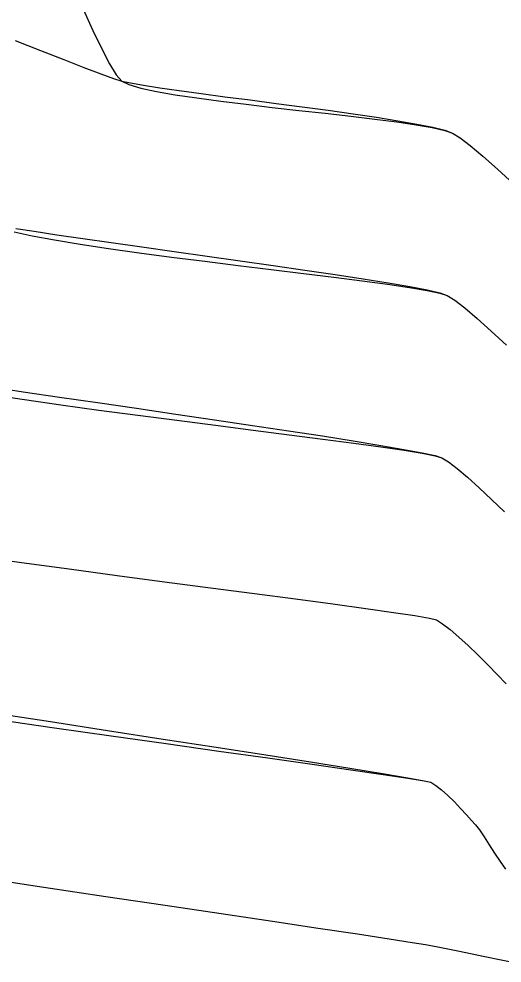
# Model space of a CAD drawing. Header units: metres. Extents: x 708868 to 711043, y 5411316 to 5413138.
# Drawn here: x 709221.6 to 709270.6, y 5411363.4 to 5411459.2 of the extents above; entities that cross this region are included whole.
import ezdxf

# ---------------------------------------------------------------- set-up
doc = ezdxf.new("R2010")
doc.units = ezdxf.units.M
for name, color, linetype in [('Rionegro 2010_Contours', 7, 'Continuous'), ('Rionegro 2014_Contours', 7, 'Continuous'), ('Rionegro 2018_Contours', 7, 'Continuous')]:
    doc.layers.add(name, color=color, linetype=linetype)

msp = doc.modelspace()

# ---------------------------------------------------------------- linework, layer by layer
at = {"layer": 'Rionegro 2010_Contours'}
for points in [[(709221.173, 5411456.987, 228), (709223.766, 5411455.957, 228), (709226.117, 5411455.035, 228), (709228.172, 5411454.243, 228), (709229.876, 5411453.602, 228), (709231.173, 5411453.135, 228), (709232.009, 5411452.865, 228), (709232.894, 5411452.665, 228), (709234.199, 5411452.434, 228), (709235.868, 5411452.177, 228), (709237.843, 5411451.895, 228), (709240.069, 5411451.593, 228), (709242.487, 5411451.274, 228), (709245.042, 5411450.941, 228), (709247.676, 5411450.598, 228), (709250.334, 5411450.247, 228), (709252.957, 5411449.892, 228), (709255.49, 5411449.537, 228), (709257.876, 5411449.184, 228), (709260.057, 5411448.837, 228), (709261.978, 5411448.5, 228), (709263.582, 5411448.176, 228), (709264.811, 5411447.867, 228), (709265.609, 5411447.578, 228), (709266.363, 5411447.105, 228), (709267.399, 5411446.309, 228), (709268.677, 5411445.234, 228), (709270.154, 5411443.923, 228), (709271.789, 5411442.422, 228)], [(709221.243, 5411437.915, 227), (709223.126, 5411437.611, 227), (709225.412, 5411437.265, 227), (709228.038, 5411436.882, 227), (709230.939, 5411436.468, 227), (709234.054, 5411436.029, 227), (709237.319, 5411435.573, 227), (709240.67, 5411435.104, 227), (709244.046, 5411434.629, 227), (709247.381, 5411434.154, 227), (709250.614, 5411433.686, 227), (709253.681, 5411433.231, 227), (709256.518, 5411432.794, 227), (709259.064, 5411432.383, 227), (709261.254, 5411432.002, 227), (709263.025, 5411431.659, 227), (709264.314, 5411431.359, 227), (709265.059, 5411431.109, 227), (709265.82, 5411430.632, 227), (709266.848, 5411429.837, 227), (709268.097, 5411428.775, 227), (709269.521, 5411427.497, 227), (709271.073, 5411426.052, 227)], [(709218.504, 5411421.849, 226), (709221.989, 5411421.337, 226), (709225.694, 5411420.796, 226), (709229.556, 5411420.234, 226), (709233.509, 5411419.657, 226), (709237.489, 5411419.075, 226), (709241.43, 5411418.495, 226), (709245.269, 5411417.925, 226), (709248.941, 5411417.371, 226), (709252.38, 5411416.843, 226), (709255.522, 5411416.349, 226), (709258.302, 5411415.894, 226), (709260.656, 5411415.489, 226), (709262.518, 5411415.14, 226), (709263.824, 5411414.854, 226), (709264.509, 5411414.641, 226), (709265.194, 5411414.218, 226), (709266.08, 5411413.54, 226), (709267.129, 5411412.651, 226), (709268.302, 5411411.594, 226), (709269.562, 5411410.413, 226), (709270.869, 5411409.15, 226)], [(709218.9, 5411388.76, 224), (709224.763, 5411387.86, 224), (709230.57, 5411386.967, 224), (709236.219, 5411386.096, 224), (709241.607, 5411385.262, 224), (709246.631, 5411384.48, 224), (709251.189, 5411383.764, 224), (709255.18, 5411383.13, 224), (709258.499, 5411382.592, 224), (709261.046, 5411382.165, 224), (709262.717, 5411381.864, 224), (709263.41, 5411381.705, 224), (709263.91, 5411381.393, 224), (709264.493, 5411380.927, 224), (709265.128, 5411380.351, 224), (709265.782, 5411379.711, 224), (709266.423, 5411379.049, 224), (709267.019, 5411378.41, 224), (709267.537, 5411377.837, 224), (709267.945, 5411377.376, 224), (709268.333, 5411376.871, 224), (709268.795, 5411376.18, 224), (709269.312, 5411375.371, 224), (709269.862, 5411374.508, 224), (709270.426, 5411373.657, 224), (709270.982, 5411372.886, 224)], [(709217.668, 5411372.034, 223), (709224.101, 5411371.069, 223), (709230.384, 5411370.131, 223), (709236.415, 5411369.233, 223), (709242.09, 5411368.389, 223), (709247.304, 5411367.612, 223), (709251.956, 5411366.918, 223), (709255.941, 5411366.319, 223), (709259.156, 5411365.83, 223), (709261.497, 5411365.464, 223), (709262.861, 5411365.237, 223), (709264.117, 5411364.995, 223), (709266.149, 5411364.589, 223), (709268.873, 5411364.037, 223), (709272.207, 5411363.356, 223)]]:
    msp.add_polyline3d(points, dxfattribs=at)
at = {"layer": 'Rionegro 2014_Contours'}
for points in [[(709228.097, 5411460.161, 228), (709229.072, 5411457.994, 228), (709229.968, 5411456.118, 228), (709230.767, 5411454.596, 228), (709231.454, 5411453.49, 228), (709232.009, 5411452.865, 228), (709232.742, 5411452.505, 228), (709233.931, 5411452.153, 228), (709235.518, 5411451.81, 228), (709237.44, 5411451.473, 228), (709239.639, 5411451.144, 228), (709242.054, 5411450.821, 228), (709244.624, 5411450.504, 228), (709247.29, 5411450.193, 228), (709249.99, 5411449.887, 228), (709252.665, 5411449.586, 228), (709255.254, 5411449.289, 228), (709257.697, 5411448.997, 228), (709259.933, 5411448.708, 228), (709261.903, 5411448.422, 228), (709263.546, 5411448.138, 228), (709264.801, 5411447.857, 228), (709265.609, 5411447.578, 228), (709266.363, 5411447.105, 228), (709267.399, 5411446.309, 228), (709268.677, 5411445.234, 228), (709270.154, 5411443.923, 228), (709271.789, 5411442.422, 228)], [(709221.089, 5411437.574, 227), (709222.922, 5411437.158, 227), (709225.173, 5411436.734, 227), (709227.777, 5411436.304, 227), (709230.67, 5411435.87, 227), (709233.786, 5411435.435, 227), (709237.062, 5411435.002, 227), (709240.431, 5411434.573, 227), (709243.83, 5411434.151, 227), (709247.194, 5411433.739, 227), (709250.458, 5411433.34, 227), (709253.556, 5411432.955, 227), (709256.425, 5411432.588, 227), (709259, 5411432.241, 227), (709261.215, 5411431.917, 227), (709263.007, 5411431.619, 227), (709264.31, 5411431.349, 227), (709265.059, 5411431.109, 227), (709265.82, 5411430.632, 227), (709266.848, 5411429.837, 227), (709268.097, 5411428.775, 227), (709269.521, 5411427.497, 227), (709271.073, 5411426.052, 227)], [(709218.642, 5411421.062, 226), (709222.129, 5411420.537, 226), (709225.832, 5411420.008, 226), (709229.688, 5411419.478, 226), (709233.632, 5411418.952, 226), (709237.601, 5411418.434, 226), (709241.529, 5411417.928, 226), (709245.354, 5411417.439, 226), (709249.011, 5411416.971, 226), (709252.435, 5411416.529, 226), (709255.563, 5411416.115, 226), (709258.33, 5411415.736, 226), (709260.672, 5411415.394, 226), (709262.526, 5411415.095, 226), (709263.826, 5411414.843, 226), (709264.509, 5411414.641, 226), (709265.194, 5411414.218, 226), (709266.08, 5411413.54, 226), (709267.129, 5411412.651, 226), (709268.302, 5411411.594, 226), (709269.562, 5411410.413, 226), (709270.869, 5411409.15, 226)], [(709217.11, 5411404.688, 225), (709221.842, 5411404.018, 225), (709226.68, 5411403.351, 225), (709231.546, 5411402.694, 225), (709236.357, 5411402.054, 225), (709241.035, 5411401.438, 225), (709245.498, 5411400.853, 225), (709249.665, 5411400.304, 225), (709253.457, 5411399.8, 225), (709256.793, 5411399.346, 225), (709259.591, 5411398.95, 225), (709261.772, 5411398.618, 225), (709263.255, 5411398.357, 225), (709263.96, 5411398.173, 225), (709264.591, 5411397.786, 225), (709265.362, 5411397.197, 225), (709266.238, 5411396.447, 225), (709267.187, 5411395.577, 225), (709268.174, 5411394.626, 225), (709269.166, 5411393.636, 225), (709270.129, 5411392.647, 225), (709271.031, 5411391.7, 225)], [(709219.343, 5411388.074, 224), (709225.165, 5411387.237, 224), (709230.926, 5411386.416, 224), (709236.523, 5411385.625, 224), (709241.857, 5411384.873, 224), (709246.828, 5411384.174, 224), (709251.336, 5411383.537, 224), (709255.279, 5411382.975, 224), (709258.559, 5411382.5, 224), (709261.074, 5411382.122, 224), (709262.724, 5411381.853, 224), (709263.41, 5411381.705, 224), (709263.91, 5411381.393, 224), (709264.493, 5411380.927, 224), (709265.128, 5411380.351, 224), (709265.782, 5411379.711, 224), (709266.423, 5411379.049, 224), (709267.019, 5411378.41, 224), (709267.537, 5411377.837, 224), (709267.945, 5411377.376, 224), (709268.333, 5411376.871, 224), (709268.795, 5411376.18, 224), (709269.312, 5411375.371, 224), (709269.862, 5411374.508, 224), (709270.426, 5411373.657, 224), (709270.982, 5411372.886, 224)], [(709217.668, 5411372.034, 223), (709224.101, 5411371.069, 223), (709230.384, 5411370.131, 223), (709236.415, 5411369.233, 223), (709242.09, 5411368.389, 223), (709247.304, 5411367.612, 223), (709251.956, 5411366.918, 223), (709255.941, 5411366.319, 223), (709259.156, 5411365.83, 223), (709261.497, 5411365.464, 223), (709262.861, 5411365.237, 223), (709264.117, 5411364.995, 223), (709266.149, 5411364.589, 223), (709268.873, 5411364.037, 223), (709272.207, 5411363.356, 223)]]:
    msp.add_polyline3d(points, dxfattribs=at)
at = {"layer": 'Rionegro 2018_Contours'}
for points in [[(709228.097, 5411460.161, 228), (709229.072, 5411457.994, 228), (709229.968, 5411456.118, 228), (709230.767, 5411454.596, 228), (709231.454, 5411453.49, 228), (709232.009, 5411452.865, 228), (709232.742, 5411452.505, 228), (709233.931, 5411452.153, 228), (709235.518, 5411451.81, 228), (709237.44, 5411451.473, 228), (709239.639, 5411451.144, 228), (709242.054, 5411450.821, 228), (709244.624, 5411450.504, 228), (709247.29, 5411450.193, 228), (709249.99, 5411449.887, 228), (709252.665, 5411449.586, 228), (709255.254, 5411449.289, 228), (709257.697, 5411448.997, 228), (709259.933, 5411448.708, 228), (709261.903, 5411448.422, 228), (709263.546, 5411448.138, 228), (709264.801, 5411447.857, 228), (709265.609, 5411447.578, 228), (709266.363, 5411447.105, 228), (709267.399, 5411446.309, 228), (709268.677, 5411445.234, 228), (709270.154, 5411443.923, 228), (709271.789, 5411442.422, 228)], [(709221.089, 5411437.574, 227), (709222.922, 5411437.158, 227), (709225.173, 5411436.734, 227), (709227.777, 5411436.304, 227), (709230.67, 5411435.87, 227), (709233.786, 5411435.435, 227), (709237.062, 5411435.002, 227), (709240.431, 5411434.573, 227), (709243.83, 5411434.151, 227), (709247.194, 5411433.739, 227), (709250.458, 5411433.34, 227), (709253.556, 5411432.955, 227), (709256.425, 5411432.588, 227), (709259, 5411432.241, 227), (709261.215, 5411431.917, 227), (709263.007, 5411431.619, 227), (709264.31, 5411431.349, 227), (709265.059, 5411431.109, 227), (709265.82, 5411430.632, 227), (709266.848, 5411429.837, 227), (709268.097, 5411428.775, 227), (709269.521, 5411427.497, 227), (709271.073, 5411426.052, 227)]]:
    msp.add_polyline3d(points, dxfattribs=at)

doc.saveas('drawing.dxf')
